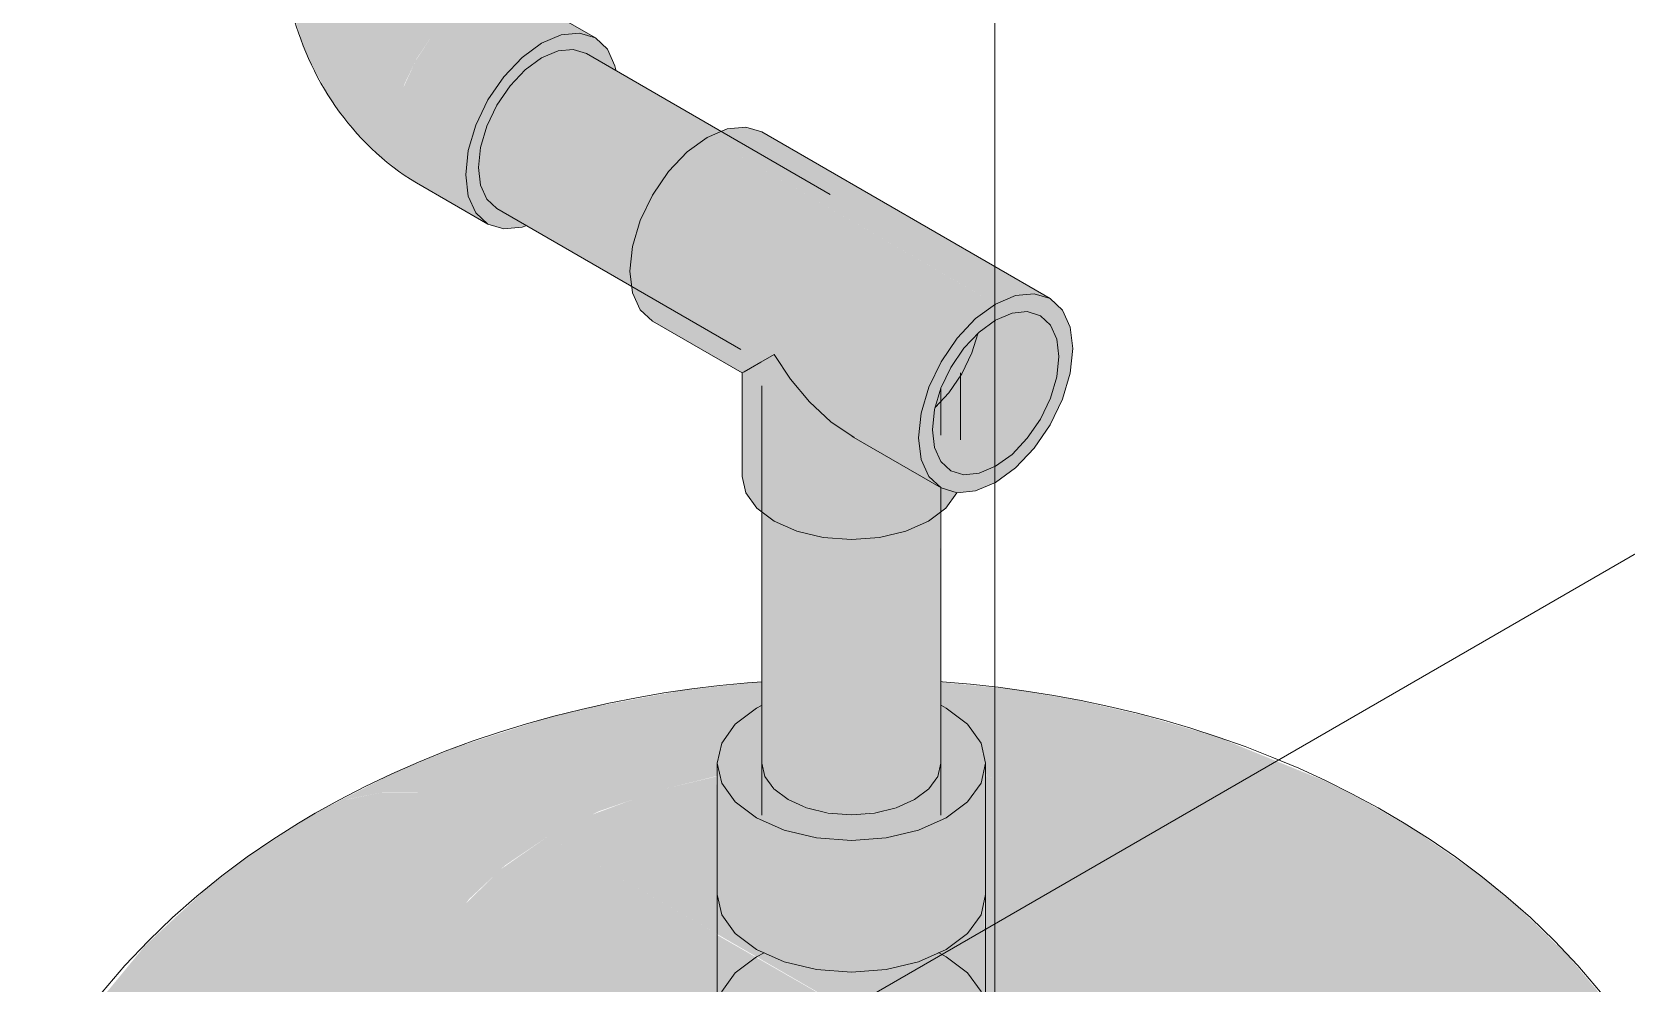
# Model space of a CAD drawing. Header units: millimetres. Extents: x -3207 to 1412, y 342 to 5433.
# Drawn here: x -840 to -394.5, y 3645.1 to 3910.8 of the extents above; entities that cross this region are included whole.
import ezdxf

# ---------------------------------------------------------------- set-up
doc = ezdxf.new("R2010")
doc.units = ezdxf.units.MM
for name, color, linetype, lineweight in [('A-_ANNOTSPNO_A', 7, 'Continuous', 9), ('M-_EQPT----_E', 7, 'Continuous', 9), ('M-_WATR----_E', 5, 'Continuous', 9)]:
    doc.layers.add(name, color=color, linetype=linetype, lineweight=lineweight)

# ---------------------------------------------------------------- blocks, each defined once
blk = doc.blocks.new('HY-H H2162_4T - HY-H H2162_4T-508128-В10 Аксонометрия')
at = {"layer": 'M-_EQPT----_E', "color": 9, "lineweight": 20}
for p, q in [((-648.48, 3669.83), (-648.48, 3637.17)), ((-573.48, 3637.17), (-573.48, 3669.83))]:
    blk.add_line(p, q, dxfattribs=at)
at = {"layer": 'M-_EQPT----_E', "color": 253, "lineweight": 20}
for p, q in [((-637.5, 3652.48), (-635.37, 3653.62)), ((-586.64, 3653.64), (-584.47, 3652.48)), ((-643.46, 3648), (-637.5, 3652.48)), ((-584.47, 3652.48), (-578.51, 3648)), ((-647.21, 3642.78), (-643.46, 3648)), ((-578.51, 3648), (-574.76, 3642.78)), ((-648.48, 3637.17), (-647.21, 3642.78)), ((-574.76, 3642.78), (-573.48, 3637.17))]:
    blk.add_line(p, q, dxfattribs=at)
at = {"layer": 'M-_EQPT----_E', "color": 9, "lineweight": 20}
for points in [[(-648.48, 3669.83, 0), (-647.21, 3664.23, 0), (-643.46, 3659.01, 0), (-637.5, 3654.52, 0)], [(-637.5, 3654.52, 0), (-629.73, 3651.08, 0), (-620.69, 3648.92, 0), (-610.98, 3648.18, 0), (-601.28, 3648.92, 0), (-592.23, 3651.08, 0), (-584.47, 3654.52, 0), (-578.51, 3659.01, 0), (-574.76, 3664.23, 0), (-573.48, 3669.83, 0)], [(-637.5, 3621.86, 0), (-643.46, 3626.35, 0), (-647.21, 3631.57, 0), (-648.48, 3637.17, 0)], [(-573.48, 3637.17, 0), (-574.76, 3631.57, 0), (-578.51, 3626.35, 0), (-584.47, 3621.86, 0), (-592.23, 3618.42, 0), (-601.28, 3616.26, 0), (-610.98, 3615.52, 0), (-620.69, 3616.26, 0), (-629.73, 3618.42, 0), (-637.5, 3621.86, 0)]]:
    blk.add_polyline3d(points, dxfattribs=at)
blk = doc.blocks.new('COMER_EL50_U-PVC отвод 90 - DN16-DN315 _Grey_-488103-В10 Аксонометрия')
at = {"layer": 'M-_WATR----_E', "lineweight": 20}
for points in [[(-739.24, 3938.03), (-731.48, 3938.63), (-724.24, 3940.36), (-717.59, 3943.44), (-712.84, 3947.28), (-710.26, 3950.87), (-709.24, 3955.36), (-710.26, 3959.84), (-713.26, 3964.02), (-714.24, 3964.75), (-714.24, 3955.36), (-715.09, 3951.62), (-717.59, 3948.14), (-722.1, 3944.91), (-726.74, 3942.86), (-732.77, 3941.41), (-739.24, 3940.92), (-745.71, 3941.41), (-751.74, 3942.86), (-756.92, 3945.15), (-760.89, 3948.14), (-763.39, 3951.62), (-764.24, 3955.36), (-764.24, 3964.75), (-765.22, 3964.02), (-768.22, 3959.84), (-769.24, 3955.36), (-768.22, 3950.87), (-765.22, 3946.7), (-759.89, 3942.86), (-754.24, 3940.36), (-747.01, 3938.63)], [(-739.24, 3915.01), (-729.76, 3916.01), (-722.95, 3917.9), (-718.03, 3920.08), (-718.03, 3943.11), (-724.24, 3940.36), (-732.74, 3938.53), (-739.24, 3938.03), (-747.01, 3938.63), (-754.24, 3940.36), (-760.46, 3943.11), (-765.64, 3947.28), (-768.22, 3950.87), (-769.24, 3955.36), (-769.24, 3932.33), (-768.22, 3927.85), (-765.22, 3923.67), (-760.46, 3920.08), (-753.04, 3917.04), (-745.5, 3915.49)], [(-718.03, 3920.08), (-712.8, 3924.31), (-710.11, 3928.55), (-709.24, 3932.33), (-709.24, 3955.36), (-710.26, 3950.87), (-713.26, 3946.7), (-718.03, 3943.11), (-718.03, 3921.28)], [(-732.46, 3868.63), (-735.83, 3871.75), (-737.95, 3876.44), (-738.68, 3882.36), (-737.95, 3889.12), (-735.83, 3896.25), (-732.46, 3903.27), (-728.07, 3909.7), (-722.95, 3915.1), (-717.46, 3919.1), (-718.03, 3920.08), (-724.24, 3917.33), (-732.74, 3915.5), (-739.24, 3915.01), (-747.01, 3915.6), (-754.24, 3917.33), (-760.46, 3920.08), (-765.22, 3923.67), (-768.22, 3927.85), (-769.24, 3932.33), (-768.11, 3921.28), (-767.06, 3916.09), (-764.06, 3906.85), (-762, 3901.93), (-756.77, 3892.67), (-753.64, 3888.14), (-749.27, 3882.68), (-742.95, 3876.44), (-737.95, 3872.39), (-732.74, 3868.82)], [(-717.46, 3919.1), (-711.97, 3921.44), (-706.86, 3921.95), (-702.46, 3920.59), (-704.16, 3921.95), (-707.12, 3926.37), (-709.08, 3930.59), (-709.24, 3932.33), (-710.26, 3927.85), (-713.26, 3923.67), (-718.03, 3920.08), (-717.86, 3919.53)], [(-697.52, 3907.59), (-692.03, 3909.93), (-686.92, 3910.43), (-682.52, 3909.08), (-703.01, 3920.76), (-706.86, 3921.95), (-712.33, 3921.28), (-717.46, 3919.1), (-707.24, 3913.2)], [(-712.52, 3857.11), (-715.89, 3860.24), (-718.01, 3864.93), (-718.74, 3870.85), (-718.01, 3877.61), (-715.89, 3884.74), (-712.52, 3891.76), (-707.24, 3899.12), (-703.01, 3903.59), (-697.52, 3907.59), (-717.46, 3919.1), (-722.95, 3915.1), (-728.07, 3909.7), (-732.74, 3902.69), (-736.12, 3895.29), (-737.95, 3889.12), (-738.68, 3882.36), (-737.95, 3876.44), (-735.83, 3871.75), (-732.46, 3868.63), (-712.83, 3857.29)], [(-708.13, 3855.76), (-703.01, 3856.27), (-701.88, 3856.75), (-710.02, 3861.44), (-712.83, 3864.05), (-714.6, 3867.95), (-715.2, 3872.89), (-714.4, 3879.17), (-712.7, 3884.74), (-710.02, 3890.31), (-706.36, 3895.67), (-702.1, 3900.17), (-697.52, 3903.51), (-692.51, 3905.5), (-688.68, 3905.88), (-685.02, 3904.75), (-676.88, 3900.05), (-677.03, 3901.27), (-679.15, 3905.95), (-682.52, 3909.08), (-686.92, 3910.43), (-692.03, 3909.93), (-697.52, 3907.59), (-703.09, 3903.51), (-708.13, 3898.18), (-712.83, 3891.11), (-715.89, 3884.74), (-718.01, 3877.61), (-718.74, 3870.85), (-718.01, 3864.93), (-715.89, 3860.24), (-712.52, 3857.11)]]:
    blk.add_hatch(color=47, dxfattribs=at).paths.add_polyline_path(points)
at = {"layer": 'M-_WATR----_E', "color": 66, "lineweight": 20}
for p, q in [((-769.24, 3955.36), (-769.24, 3932.33)), ((-709.24, 3932.33), (-709.24, 3955.36)), ((-682.52, 3909.08), (-702.46, 3920.59)), ((-732.46, 3868.63), (-712.52, 3857.11))]:
    blk.add_line(p, q, dxfattribs=at)
for points in [[(-764.39, 3964.8, 0), (-765.22, 3964.02, 0), (-768.22, 3959.84, 0), (-769.24, 3955.36, 0), (-768.22, 3950.87, 0), (-765.22, 3946.7, 0), (-760.46, 3943.11, 0), (-754.24, 3940.36, 0), (-747.01, 3938.63, 0), (-739.24, 3938.03, 0), (-731.48, 3938.63, 0), (-724.24, 3940.36, 0), (-718.03, 3943.11, 0)], [(-718.03, 3943.11, 0), (-713.26, 3946.7, 0), (-710.26, 3950.87, 0), (-709.24, 3955.36, 0), (-710.26, 3959.84, 0), (-713.26, 3964.02, 0), (-714.1, 3964.81, 0)], [(-732.46, 3868.63, 0), (-734.21, 3869.67, 0), (-735.9, 3870.77, 0), (-737.55, 3871.91, 0), (-739.14, 3873.09, 0), (-740.69, 3874.31, 0), (-742.2, 3875.57, 0), (-743.67, 3876.87, 0), (-745.09, 3878.2, 0), (-746.48, 3879.56, 0), (-747.82, 3880.96, 0), (-749.13, 3882.39, 0), (-750.4, 3883.85, 0), (-751.63, 3885.33, 0), (-752.82, 3886.85, 0), (-753.98, 3888.39, 0), (-755.09, 3889.96, 0), (-756.18, 3891.55, 0), (-757.22, 3893.17, 0), (-758.23, 3894.81, 0), (-759.19, 3896.47, 0), (-760.12, 3898.16, 0), (-761.01, 3899.87, 0), (-761.86, 3901.6, 0), (-762.67, 3903.34, 0), (-763.44, 3905.11, 0), (-764.17, 3906.9, 0), (-764.85, 3908.7, 0), (-765.49, 3910.52, 0), (-766.09, 3912.36, 0), (-766.64, 3914.22, 0), (-767.14, 3916.1, 0), (-767.59, 3917.99, 0), (-768, 3919.91, 0), (-768.35, 3921.84, 0), (-768.65, 3923.79, 0), (-768.89, 3925.75, 0), (-769.07, 3927.74, 0), (-769.19, 3929.75, 0), (-769.24, 3931.78, 0), (-769.24, 3932.33, 0)], [(-702.46, 3920.58, 0), (-702.48, 3920.6, 0), (-702.55, 3920.65, 0), (-702.66, 3920.73, 0), (-702.81, 3920.84, 0), (-702.99, 3920.99, 0), (-703.2, 3921.17, 0), (-703.43, 3921.38, 0), (-703.68, 3921.62, 0), (-703.94, 3921.89, 0), (-704.22, 3922.19, 0), (-704.51, 3922.51, 0), (-704.81, 3922.86, 0), (-705.11, 3923.23, 0), (-705.41, 3923.63, 0), (-705.71, 3924.04, 0), (-706.01, 3924.47, 0), (-706.3, 3924.91, 0), (-706.58, 3925.36, 0), (-706.86, 3925.82, 0), (-707.12, 3926.29, 0), (-707.38, 3926.77, 0), (-707.62, 3927.24, 0), (-707.84, 3927.71, 0), (-708.05, 3928.18, 0), (-708.24, 3928.64, 0), (-708.42, 3929.09, 0), (-708.58, 3929.52, 0), (-708.72, 3929.94, 0), (-708.84, 3930.33, 0), (-708.94, 3930.7, 0), (-709.03, 3931.05, 0), (-709.1, 3931.36, 0), (-709.15, 3931.63, 0), (-709.19, 3931.87, 0), (-709.22, 3932.06, 0), (-709.23, 3932.21, 0), (-709.24, 3932.3, 0), (-709.24, 3932.34, 0), (-709.24, 3932.34, 0)], [(-697.52, 3907.59, 0), (-703.01, 3903.59, 0), (-708.13, 3898.18, 0), (-712.52, 3891.76, 0), (-715.89, 3884.74, 0), (-718.01, 3877.61, 0), (-718.74, 3870.85, 0), (-718.01, 3864.93, 0), (-715.89, 3860.24, 0), (-712.52, 3857.11, 0), (-708.13, 3855.76, 0), (-703.01, 3856.27, 0), (-701.91, 3856.6, 0)], [(-676.77, 3900.14, 0), (-677.03, 3901.27, 0), (-679.15, 3905.95, 0), (-682.52, 3909.08, 0), (-686.92, 3910.43, 0), (-692.03, 3909.93, 0), (-697.52, 3907.59, 0)]]:
    blk.add_polyline3d(points, dxfattribs=at)
blk = doc.blocks.new('COMER_TE40_U-PVC тройник равнопроходный - DN16 - DN315 _Grey_-486139-В10 Аксонометрия')
at = {"layer": 'M-_WATR----_E', "lineweight": 20}
for points in [[(-570.68, 3834.76), (-565.1, 3837.14), (-559.89, 3837.65), (-555.43, 3836.28), (-636.04, 3882.82), (-640.5, 3884.19), (-645.71, 3883.68), (-651.29, 3881.3), (-579.76, 3840.01)], [(-585.93, 3783.45), (-589.36, 3786.63), (-591.51, 3791.39), (-592.24, 3797.41), (-591.51, 3804.28), (-589.36, 3811.53), (-585.93, 3818.67), (-581.46, 3825.2), (-576.26, 3830.69), (-570.68, 3834.76), (-651.29, 3881.3), (-656.87, 3877.23), (-662.07, 3871.74), (-666.54, 3865.21), (-669.97, 3858.07), (-672.12, 3850.82), (-672.78, 3843.31), (-672.12, 3837.93), (-669.97, 3833.17), (-666.54, 3829.99), (-641.47, 3815.53), (-632.55, 3820.68), (-628.01, 3813.74), (-622.73, 3807.41), (-616.76, 3801.88), (-610.17, 3797.46), (-587.75, 3784.5)], [(-570.68, 3789.45), (-566.1, 3792.79), (-561.84, 3797.29), (-558.18, 3802.64), (-555.37, 3808.49), (-553.6, 3814.44), (-553, 3820.07), (-553.6, 3825), (-555.43, 3828.96), (-558.18, 3831.51), (-561.84, 3832.64), (-566.1, 3832.22), (-571.43, 3829.73), (-575.71, 3826.45), (-577.29, 3821.15), (-580.1, 3815.3), (-583.76, 3809.94), (-587.73, 3805.35), (-587.86, 3804.28), (-588.36, 3799.66), (-573.93, 3791.32)], [(-587.56, 3805.93), (-582.88, 3811.23), (-579.76, 3816), (-576.91, 3822.44), (-575.71, 3826.45), (-579.76, 3822.08), (-583.76, 3815.87), (-586.37, 3809.94), (-587.52, 3806.07)], [(-610.98, 3768.98), (-603.09, 3769.58), (-595.73, 3771.34), (-589.42, 3774.14), (-589.42, 3785.46), (-610.28, 3797.53), (-616.76, 3801.88), (-622.73, 3807.41), (-628.01, 3813.74), (-632.55, 3820.68), (-641.47, 3815.53), (-641.48, 3786.59), (-640.44, 3782.03), (-637.4, 3777.79), (-632.55, 3774.14), (-626.23, 3771.34), (-618.88, 3769.58)], [(-579.52, 3787.08), (-575.25, 3787.5), (-570.68, 3789.45), (-588.36, 3799.66), (-587.75, 3794.72), (-585.93, 3790.76), (-583.18, 3788.21), (-579.76, 3787.16)], [(-589.42, 3774.14), (-584.57, 3777.79), (-581.53, 3782.09), (-586.13, 3783.56), (-589.42, 3785.46), (-589.42, 3783.45)]]:
    blk.add_hatch(color=47, dxfattribs=at).paths.add_polyline_path(points)
h = blk.add_hatch(color=47, dxfattribs=at)
h.paths.add_polyline_path([(-581.46, 3782.07), (-576.26, 3782.58), (-570.68, 3784.96), (-565.1, 3789.03), (-559.89, 3794.52), (-555.43, 3801.06), (-552, 3808.19), (-549.85, 3815.44), (-549.11, 3822.31), (-549.85, 3828.33), (-552, 3833.1), (-555.43, 3836.28), (-559.89, 3837.65), (-565.1, 3837.14), (-570.68, 3834.76), (-576.26, 3830.69), (-581.46, 3825.2), (-586.58, 3817.32), (-589.36, 3811.53), (-591.51, 3804.28), (-592.24, 3797.41), (-591.48, 3791.32), (-589.36, 3786.63), (-585.93, 3783.45)])
h.paths.add_polyline_path([(-579.52, 3787.08), (-583.18, 3788.21), (-586.22, 3791.32), (-587.75, 3794.72), (-588.36, 3799.66), (-587.75, 3805.29), (-585.99, 3811.23), (-583.02, 3817.32), (-579.52, 3822.44), (-575.25, 3826.94), (-570.68, 3830.27), (-566.1, 3832.22), (-561.84, 3832.64), (-558.18, 3831.51), (-555.37, 3828.91), (-553.6, 3825), (-553, 3820.07), (-553.6, 3814.44), (-555.37, 3808.49), (-558.18, 3802.64), (-561.84, 3797.29), (-566.1, 3792.79), (-570.68, 3789.45), (-575.25, 3787.5)])
at = {"layer": 'M-_WATR----_E', "color": 66, "lineweight": 20}
for p, q in [((-555.43, 3836.28), (-636.04, 3882.82)), ((-666.54, 3829.99), (-641.49, 3815.53)), ((-641.48, 3815.52), (-641.48, 3786.59)), ((-580.48, 3796.85), (-580.48, 3815.52)), ((-610.98, 3797.91), (-585.93, 3783.45))]:
    blk.add_line(p, q, dxfattribs=at)
for points in [[(-651.29, 3881.3, 0), (-645.71, 3883.68, 0), (-640.5, 3884.19, 0), (-636.04, 3882.82, 0)], [(-666.54, 3829.99, 0), (-669.97, 3833.17, 0), (-672.12, 3837.93, 0), (-672.85, 3843.95, 0), (-672.12, 3850.82, 0), (-669.97, 3858.07, 0), (-666.54, 3865.21, 0), (-662.07, 3871.74, 0), (-656.87, 3877.23, 0), (-651.29, 3881.3, 0)], [(-570.68, 3784.96, 0), (-565.1, 3789.03, 0), (-559.89, 3794.52, 0), (-555.43, 3801.06, 0), (-552, 3808.19, 0), (-549.85, 3815.44, 0), (-549.11, 3822.31, 0), (-549.85, 3828.33, 0), (-552, 3833.1, 0), (-555.43, 3836.28, 0), (-559.89, 3837.65, 0), (-565.1, 3837.14, 0), (-570.68, 3834.76, 0)], [(-570.68, 3834.76, 0), (-576.26, 3830.69, 0), (-581.46, 3825.2, 0), (-585.93, 3818.67, 0), (-589.36, 3811.53, 0), (-591.51, 3804.28, 0), (-592.24, 3797.41, 0), (-591.51, 3791.39, 0), (-589.36, 3786.63, 0), (-585.93, 3783.45, 0), (-581.46, 3782.07, 0), (-576.26, 3782.58, 0), (-570.68, 3784.96, 0)], [(-570.68, 3830.27, 0), (-566.1, 3832.22, 0), (-561.84, 3832.64, 0), (-558.18, 3831.51, 0), (-555.37, 3828.91, 0), (-553.6, 3825, 0), (-553, 3820.07, 0), (-553.6, 3814.44, 0), (-555.37, 3808.49, 0), (-558.18, 3802.64, 0), (-561.84, 3797.29, 0), (-566.1, 3792.79, 0), (-570.68, 3789.45, 0)], [(-570.68, 3789.45, 0), (-575.25, 3787.5, 0), (-579.52, 3787.08, 0), (-583.18, 3788.21, 0), (-585.99, 3790.82, 0), (-587.75, 3794.72, 0), (-588.36, 3799.66, 0), (-587.75, 3805.29, 0), (-585.99, 3811.23, 0), (-583.18, 3817.08, 0), (-579.52, 3822.44, 0), (-575.25, 3826.94, 0), (-570.68, 3830.27, 0)], [(-587.55, 3805.87, 0), (-583.76, 3809.94, 0), (-580.1, 3815.3, 0), (-577.29, 3821.15, 0), (-575.66, 3826.46, 0)], [(-641.47, 3815.53, 0), (-640.93, 3815.84, 0), (-639.13, 3816.88, 0), (-636.29, 3818.52, 0), (-632.55, 3820.68, 0)], [(-632.55, 3820.68, 0), (-628.01, 3813.74, 0), (-622.73, 3807.41, 0), (-616.76, 3801.88, 0), (-610.17, 3797.46, 0)], [(-589.42, 3774.14, 0), (-595.73, 3771.34, 0), (-603.09, 3769.58, 0), (-610.98, 3768.98, 0), (-618.88, 3769.58, 0), (-626.23, 3771.34, 0), (-632.55, 3774.14, 0), (-637.4, 3777.79, 0), (-640.44, 3782.03, 0), (-641.48, 3786.59, 0)], [(-581.52, 3782.03, 0), (-584.57, 3777.79, 0), (-589.42, 3774.14, 0)]]:
    blk.add_polyline3d(points, dxfattribs=at)
blk = doc.blocks.new('Бочка фильтра - Бочка фильтра-887382-В10 Аксонометрия')
at = {"layer": 'M-_EQPT----_E'}
h = blk.add_hatch(color=254, dxfattribs=at)
h.paths.add_polyline_path([(-434.21, 3428.86), (-414.47, 3441.79), (-399.3, 3454.13), (-385.74, 3468.3), (-375.01, 3483.25), (-367.25, 3498.81), (-362.55, 3514.76), (-361.03, 3531.4), (-363.36, 3556.93), (-366.43, 3573.22), (-376.16, 3600.89), (-389.56, 3626.02), (-402.52, 3642.97), (-410.92, 3652.95), (-424.44, 3666.06), (-435.66, 3675.43), (-453.77, 3688), (-468.39, 3696.35), (-478.55, 3701.54), (-509, 3713.96), (-529.55, 3719.92), (-548.1, 3724.17), (-566.18, 3727.23), (-585.98, 3729.14), (-585.98, 3722.56), (-584.47, 3721.88), (-578.51, 3717.4), (-574.76, 3712.18), (-573.48, 3706.57), (-573.29, 3702.84), (-554.5, 3698.11), (-540.52, 3693.16), (-526.22, 3686.11), (-514, 3677.85), (-504.17, 3668.59), (-496.98, 3658.56), (-492.58, 3648), (-491.11, 3637.17), (-492.58, 3626.35), (-496.98, 3615.79), (-504.32, 3605.61), (-514.21, 3596.35), (-526.22, 3588.23), (-514, 3580.22), (-501.01, 3569.52), (-491.01, 3559.82), (-479.02, 3545.83), (-468.61, 3531.4), (-460.96, 3519.17), (-453.22, 3504.52), (-446.53, 3489.1), (-441.21, 3473.57), (-437.34, 3458.17), (-434.87, 3440.93)])
h.paths.add_polyline_path([(-695.75, 3686.11), (-681.44, 3693.16), (-663.83, 3699.21), (-648.48, 3702.99), (-648.48, 3706.57), (-647.21, 3712.18), (-642.87, 3717.84), (-637.5, 3721.88), (-635.98, 3722.56), (-635.98, 3729.26), (-637.5, 3729.17), (-658.13, 3726.89), (-681.75, 3722.51), (-695.65, 3719.23), (-720.95, 3711.14), (-738.46, 3703.99), (-760.81, 3692.56), (-751.76, 3696.49), (-741.75, 3698.44), (-730.96, 3698.35), (-719.56, 3696.24), (-707.76, 3692.14), (-698.23, 3687.36)])
h = blk.add_hatch(color=254, dxfattribs=at)
h.paths.add_polyline_path([(-526.22, 3588.23), (-514, 3596.49), (-504.17, 3605.75), (-496.98, 3615.79), (-492.58, 3626.35), (-491.11, 3637.17), (-492.58, 3648), (-496.98, 3658.56), (-504.17, 3668.59), (-514, 3677.85), (-526.22, 3686.11), (-540.52, 3693.16), (-556.56, 3698.84), (-573.48, 3702.84), (-573.48, 3637.17), (-574.76, 3631.57), (-578.51, 3626.35), (-584.47, 3621.86), (-528.77, 3589.71)])
h.paths.add_polyline_path([(-648.48, 3658.82), (-648.68, 3702.84), (-665.4, 3698.84), (-683.53, 3692.14), (-695.75, 3686.11), (-648.8, 3659.01)])
for color, points in [(254, [(-610.98, 3386.59), (-582.99, 3387.5), (-555.35, 3390.21), (-528.41, 3394.69), (-502.51, 3400.88), (-477.97, 3408.71), (-455.11, 3418.08), (-434.21, 3428.86), (-434.99, 3443.19), (-437.97, 3460.68), (-441.21, 3473.57), (-446.87, 3489.89), (-454.2, 3506.37), (-461.16, 3519.55), (-470.95, 3534.95), (-480.21, 3547.44), (-491.11, 3559.91), (-503.38, 3571.65), (-515.42, 3581.18), (-526.22, 3588.23), (-542.75, 3580.39), (-558.13, 3575.13), (-573.94, 3571.35), (-592.23, 3568.81), (-613.15, 3568.06), (-630.75, 3568.96), (-648.03, 3571.35), (-667.46, 3576.23), (-681.75, 3581.33), (-695.75, 3588.23), (-707.96, 3596.49), (-717.79, 3605.75), (-724.99, 3615.79), (-729.38, 3626.35), (-730.86, 3637.17), (-729.38, 3648), (-724.99, 3658.56), (-717.79, 3668.59), (-707.76, 3677.99), (-695.75, 3686.11), (-707.96, 3692.21), (-719.56, 3696.24), (-730.96, 3698.35), (-742.19, 3698.35), (-752.03, 3696.38), (-760.81, 3692.56), (-778.88, 3680.96), (-790.96, 3671.68), (-808.21, 3655.73), (-831.37, 3627.59), (-845.12, 3602.63), (-851.86, 3585.43), (-855.95, 3571.17), (-859.91, 3548.69), (-860.98, 3530.93), (-859.41, 3514.76), (-854.71, 3498.81), (-846.95, 3483.25), (-836.23, 3468.3), (-822.24, 3453.79), (-806.44, 3440.93), (-787.76, 3428.86), (-766.86, 3418.08), (-743.99, 3408.71), (-719.45, 3400.88), (-693.55, 3394.69), (-666.61, 3390.21), (-638.97, 3387.5), (-624.95, 3387.04)]), (254, [(-610.98, 3567.96), (-592.23, 3568.81), (-573.94, 3571.35), (-556.56, 3575.51), (-539.81, 3581.53), (-526.22, 3588.23), (-584.47, 3621.86), (-592.23, 3618.42), (-601.28, 3616.26), (-610.98, 3615.52), (-620.69, 3616.26), (-630.75, 3618.87), (-637.5, 3621.86), (-643.46, 3626.35), (-647.21, 3631.57), (-648.48, 3637.17), (-648.48, 3658.82), (-695.75, 3686.11), (-708.97, 3676.9), (-718.67, 3667.37), (-724.99, 3658.56), (-729.38, 3648), (-730.86, 3637.17), (-729.38, 3626.35), (-724.99, 3615.79), (-717.79, 3605.75), (-707.96, 3596.49), (-695.75, 3588.23), (-681.44, 3581.18), (-665.4, 3575.51), (-648.03, 3571.35), (-626.84, 3568.68), (-613.15, 3568.06)]), (9, [(-584.47, 3621.86), (-578.51, 3626.35), (-574.76, 3631.57), (-573.48, 3637.17), (-573.77, 3668.59), (-574.76, 3664.23), (-579.1, 3658.56), (-584.47, 3654.52), (-592.23, 3651.08), (-601.28, 3648.92), (-610.98, 3648.18), (-621.53, 3649.12), (-630.75, 3651.53), (-637.5, 3654.52), (-643.46, 3659.01), (-647.21, 3664.23), (-648.48, 3669.83), (-648.48, 3658.82), (-592.23, 3626.35)]), (9, [(-610.98, 3615.52), (-601.28, 3616.26), (-592.23, 3618.42), (-584.47, 3621.86), (-648.48, 3658.56), (-648.48, 3637.17), (-647.21, 3631.57), (-643.46, 3626.35), (-637.5, 3621.86), (-629.73, 3618.42), (-620.69, 3616.26), (-614.45, 3615.79)])]:
    blk.add_hatch(color=color, dxfattribs=at).paths.add_polyline_path(points)
for points in [[(-635.98, 3729.31, 0), (-640.05, 3729, 0), (-647.83, 3728.24, 0), (-655.59, 3727.29, 0), (-663.34, 3726.15, 0), (-671.06, 3724.82, 0), (-678.77, 3723.3, 0), (-686.45, 3721.58, 0), (-694.11, 3719.67, 0), (-701.74, 3717.54, 0), (-709.34, 3715.2, 0), (-716.91, 3712.65, 0), (-724.45, 3709.86, 0), (-731.94, 3706.84, 0), (-739.4, 3703.57, 0), (-746.82, 3700.05, 0), (-754.19, 3696.24, 0), (-760.81, 3692.56, 0)], [(-401.68, 3642.64, 0), (-408.02, 3650.03, 0), (-414.56, 3656.94, 0), (-421.27, 3663.41, 0), (-428.12, 3669.45, 0), (-435.09, 3675.09, 0), (-442.16, 3680.35, 0), (-449.31, 3685.25, 0), (-456.54, 3689.82, 0), (-463.82, 3694.07, 0), (-471.16, 3698.03, 0), (-478.56, 3701.7, 0), (-485.99, 3705.11, 0), (-493.47, 3708.26, 0), (-500.98, 3711.17, 0), (-508.53, 3713.85, 0), (-516.12, 3716.31, 0), (-523.73, 3718.54, 0), (-531.38, 3720.57, 0), (-539.05, 3722.4, 0), (-546.74, 3724.02, 0), (-554.46, 3725.45, 0), (-562.19, 3726.69, 0), (-569.95, 3727.75, 0), (-577.71, 3728.61, 0), (-585.49, 3729.3, 0), (-585.98, 3729.33, 0)], [(-860.98, 3530.93, 0), (-860.58, 3542.69, 0), (-859.36, 3554.35, 0), (-857.37, 3565.81, 0), (-854.65, 3576.98, 0), (-851.25, 3587.78, 0), (-847.23, 3598.16, 0), (-842.67, 3608.06, 0), (-837.63, 3617.47, 0), (-832.18, 3626.37, 0), (-826.38, 3634.76, 0), (-820.29, 3642.64, 0), (-813.95, 3650.03, 0), (-807.41, 3656.94, 0), (-800.7, 3663.41, 0), (-793.84, 3669.45, 0), (-786.87, 3675.09, 0), (-779.81, 3680.35, 0), (-772.65, 3685.25, 0), (-765.43, 3689.82, 0), (-760.81, 3692.56, 0)]]:
    blk.add_polyline3d(points, dxfattribs=at)
blk = doc.blocks.new('RB90 - Переходное кольцо ПВХ-945384-В10 Аксонометрия')
at = {"layer": 'M-_WATR----_E', "lineweight": 20}
for points in [[(-610.98, 3684.92), (-601.28, 3685.66), (-592.23, 3687.82), (-584.47, 3691.27), (-578.51, 3695.75), (-574.76, 3700.97), (-573.48, 3706.57), (-574.76, 3712.18), (-578.51, 3717.4), (-584.47, 3721.88), (-585.98, 3722.56), (-585.98, 3706.57), (-586.83, 3702.84), (-589.33, 3699.36), (-593.31, 3696.37), (-598.48, 3694.07), (-605.26, 3692.58), (-610.98, 3692.14), (-617.45, 3692.63), (-623.48, 3694.07), (-628.66, 3696.37), (-632.63, 3699.36), (-635.13, 3702.84), (-635.98, 3706.57), (-635.98, 3722.56), (-637.5, 3721.88), (-643.46, 3717.4), (-647.21, 3712.18), (-648.48, 3706.57), (-647.21, 3700.97), (-643.46, 3695.75), (-637.5, 3691.27), (-629.73, 3687.82), (-620.69, 3685.66)], [(-610.98, 3659.61), (-601.28, 3660.35), (-592.23, 3662.51), (-584.47, 3665.95), (-584.47, 3691.27), (-592.23, 3687.82), (-601.28, 3685.66), (-610.98, 3684.92), (-620.69, 3685.66), (-630.75, 3688.28), (-637.5, 3691.27), (-643.46, 3695.75), (-647.21, 3700.97), (-648.48, 3706.57), (-648.48, 3681.26), (-647.21, 3675.66), (-643.46, 3670.44), (-637.5, 3665.95), (-629.73, 3662.51), (-620.69, 3660.35)], [(-584.47, 3665.95), (-578.51, 3670.44), (-574.76, 3675.66), (-573.48, 3681.26), (-573.48, 3706.57), (-574.76, 3700.97), (-578.51, 3695.75), (-584.47, 3691.27), (-584.47, 3687.36)], [(-610.98, 3648.18), (-601.28, 3648.92), (-592.23, 3651.08), (-584.47, 3654.52), (-584.47, 3665.95), (-592.23, 3662.51), (-601.28, 3660.35), (-610.98, 3659.61), (-620.69, 3660.35), (-630.75, 3662.97), (-637.5, 3665.95), (-643.46, 3670.44), (-647.21, 3675.66), (-648.48, 3681.26), (-648.48, 3669.83), (-647.21, 3664.23), (-643.46, 3659.01), (-637.5, 3654.52), (-629.73, 3651.08), (-620.69, 3648.92)], [(-584.47, 3654.52), (-578.51, 3659.01), (-574.76, 3664.23), (-573.48, 3670.44), (-573.48, 3681.26), (-574.76, 3675.66), (-578.51, 3670.44), (-584.47, 3665.95), (-584.47, 3661.36)]]:
    blk.add_hatch(color=8, dxfattribs=at).paths.add_polyline_path(points)
at = {"layer": 'M-_WATR----_E', "color": 66, "lineweight": 20}
for p, q in [((-636.08, 3722.66), (-637.5, 3721.88)), ((-648.48, 3706.57), (-648.48, 3681.26)), ((-573.48, 3681.26), (-573.48, 3706.57)), ((-648.48, 3681.26), (-648.48, 3669.83)), ((-573.48, 3669.83), (-573.48, 3681.26))]:
    blk.add_line(p, q, dxfattribs=at)
for points in [[(-637.5, 3721.88, 0), (-643.46, 3717.4, 0), (-647.21, 3712.18, 0), (-648.48, 3706.57, 0), (-647.21, 3700.97, 0), (-643.46, 3695.75, 0), (-637.5, 3691.27, 0), (-629.73, 3687.82, 0), (-620.69, 3685.66, 0), (-610.98, 3684.92, 0), (-601.28, 3685.66, 0), (-592.23, 3687.82, 0), (-584.47, 3691.27, 0)], [(-584.47, 3691.27, 0), (-578.51, 3695.75, 0), (-574.76, 3700.97, 0), (-573.48, 3706.57, 0), (-574.76, 3712.18, 0), (-578.51, 3717.4, 0), (-584.47, 3721.88, 0), (-585.85, 3722.64, 0)], [(-593.31, 3696.37, 0), (-598.48, 3694.07, 0), (-604.51, 3692.63, 0), (-610.98, 3692.14, 0), (-617.45, 3692.63, 0), (-623.48, 3694.07, 0), (-628.66, 3696.37, 0), (-632.63, 3699.36, 0), (-635.13, 3702.84, 0), (-635.98, 3706.57, 0)], [(-585.98, 3706.57, 0), (-586.83, 3702.84, 0), (-589.33, 3699.36, 0), (-593.31, 3696.37, 0)], [(-648.48, 3669.83, 0), (-647.21, 3664.23, 0), (-643.46, 3659.01, 0), (-637.5, 3654.52, 0), (-629.73, 3651.08, 0), (-620.69, 3648.92, 0), (-610.98, 3648.18, 0), (-601.28, 3648.92, 0), (-592.23, 3651.08, 0), (-584.47, 3654.52, 0)], [(-584.47, 3654.52, 0), (-578.51, 3659.01, 0), (-574.76, 3664.23, 0), (-573.48, 3669.83, 0)]]:
    blk.add_polyline3d(points, dxfattribs=at)

msp = doc.modelspace()

# ---------------------------------------------------------------- hatches: boundary and pattern name
at = {"layer": 'M-_WATR----_E'}
for points in [[(-672.4, 3848.18), (-672.12, 3850.82), (-669.35, 3859.36), (-666.54, 3865.21), (-661.52, 3872.32), (-656.87, 3877.23), (-654.72, 3878.8), (-697.52, 3903.51), (-703.01, 3899.2), (-706.62, 3895.29), (-710.02, 3890.31), (-712.83, 3884.46), (-714.6, 3878.52), (-715.2, 3872.89), (-672.85, 3848.44)], [(-654.72, 3878.8), (-651.19, 3881.35), (-647.33, 3882.99), (-685.02, 3904.75), (-688.68, 3905.88), (-692.95, 3905.45), (-697.52, 3903.51), (-656.87, 3880.04)], [(-672.33, 3839.69), (-672.85, 3843.95), (-672.4, 3848.18), (-715.2, 3872.89), (-714.6, 3867.95), (-712.52, 3863.76), (-710.02, 3861.44), (-672.85, 3839.99)], [(-628.66, 3696.37), (-628.66, 3772.42), (-633.22, 3774.65), (-635.98, 3776.72), (-635.82, 3705.85), (-635.13, 3702.84), (-631.86, 3698.78), (-629.73, 3697.18)], [(-593.31, 3696.37), (-588.85, 3700.03), (-586.67, 3703.56), (-585.98, 3706.57), (-586.21, 3776.55), (-590.25, 3773.77), (-593.31, 3772.42), (-593.31, 3699.36)], [(-610.98, 3692.14), (-603.34, 3692.91), (-597.48, 3694.52), (-593.31, 3696.37), (-593.31, 3772.42), (-595.95, 3771.29), (-604.51, 3769.47), (-612.39, 3769.09), (-618.88, 3769.58), (-626.23, 3771.34), (-628.66, 3772.42), (-628.66, 3696.37), (-622.31, 3693.8), (-616.2, 3692.54)]]:
    msp.add_hatch(color=47, dxfattribs=at).paths.add_polyline_path(points)

# ---------------------------------------------------------------- linework, layer by layer
at = {"layer": 'A-_ANNOTSPNO_A'}
for p, q in [((-570.88, 5433.1), (-570.88, 2490.12)), ((-1223.91, 3284.67), (963.2, 4547.4))]:
    msp.add_line(p, q, dxfattribs=at)
at = {"layer": 'M-_WATR----_E', "color": 66, "lineweight": 20}
for p, q in [((-616.87, 3865.4), (-685.02, 3904.75)), ((-710.02, 3861.44), (-641.87, 3822.1)), ((-635.98, 3811.9), (-635.98, 3692.03)), ((-585.98, 3798.16), (-585.98, 3811.23)), ((-585.98, 3692.03), (-585.98, 3783.5))]:
    msp.add_line(p, q, dxfattribs=at)
for points in [[(-715.2, 3872.89, 0), (-714.6, 3878.52, 0), (-712.83, 3884.46, 0), (-710.02, 3890.31, 0), (-706.36, 3895.67, 0), (-702.1, 3900.17, 0), (-697.52, 3903.51, 0)], [(-697.52, 3903.51, 0), (-692.95, 3905.45, 0), (-688.68, 3905.88, 0), (-685.02, 3904.75, 0)], [(-710.02, 3861.44, 0), (-712.83, 3864.05, 0), (-714.6, 3867.95, 0), (-715.2, 3872.89, 0)]]:
    msp.add_polyline3d(points, dxfattribs=at)

# ---------------------------------------------------------------- block references
at = {"layer": 'M-_EQPT----_E'}
msp.add_blockref('Бочка фильтра - Бочка фильтра-887382-В10 Аксонометрия', (0, 0), dxfattribs=at)
at = {"layer": 'M-_EQPT----_E', "color": 9, "lineweight": 20}
msp.add_blockref('HY-H H2162_4T - HY-H H2162_4T-508128-В10 Аксонометрия', (0, 0), dxfattribs=at)
at = {"layer": 'M-_WATR----_E', "color": 66, "lineweight": 20}
for name in ['COMER_EL50_U-PVC отвод 90 - DN16-DN315 _Grey_-488103-В10 Аксонометрия', 'COMER_TE40_U-PVC тройник равнопроходный - DN16 - DN315 _Grey_-486139-В10 Аксонометрия', 'RB90 - Переходное кольцо ПВХ-945384-В10 Аксонометрия']:
    msp.add_blockref(name, (0, 0), dxfattribs=at)

doc.saveas('drawing.dxf')
